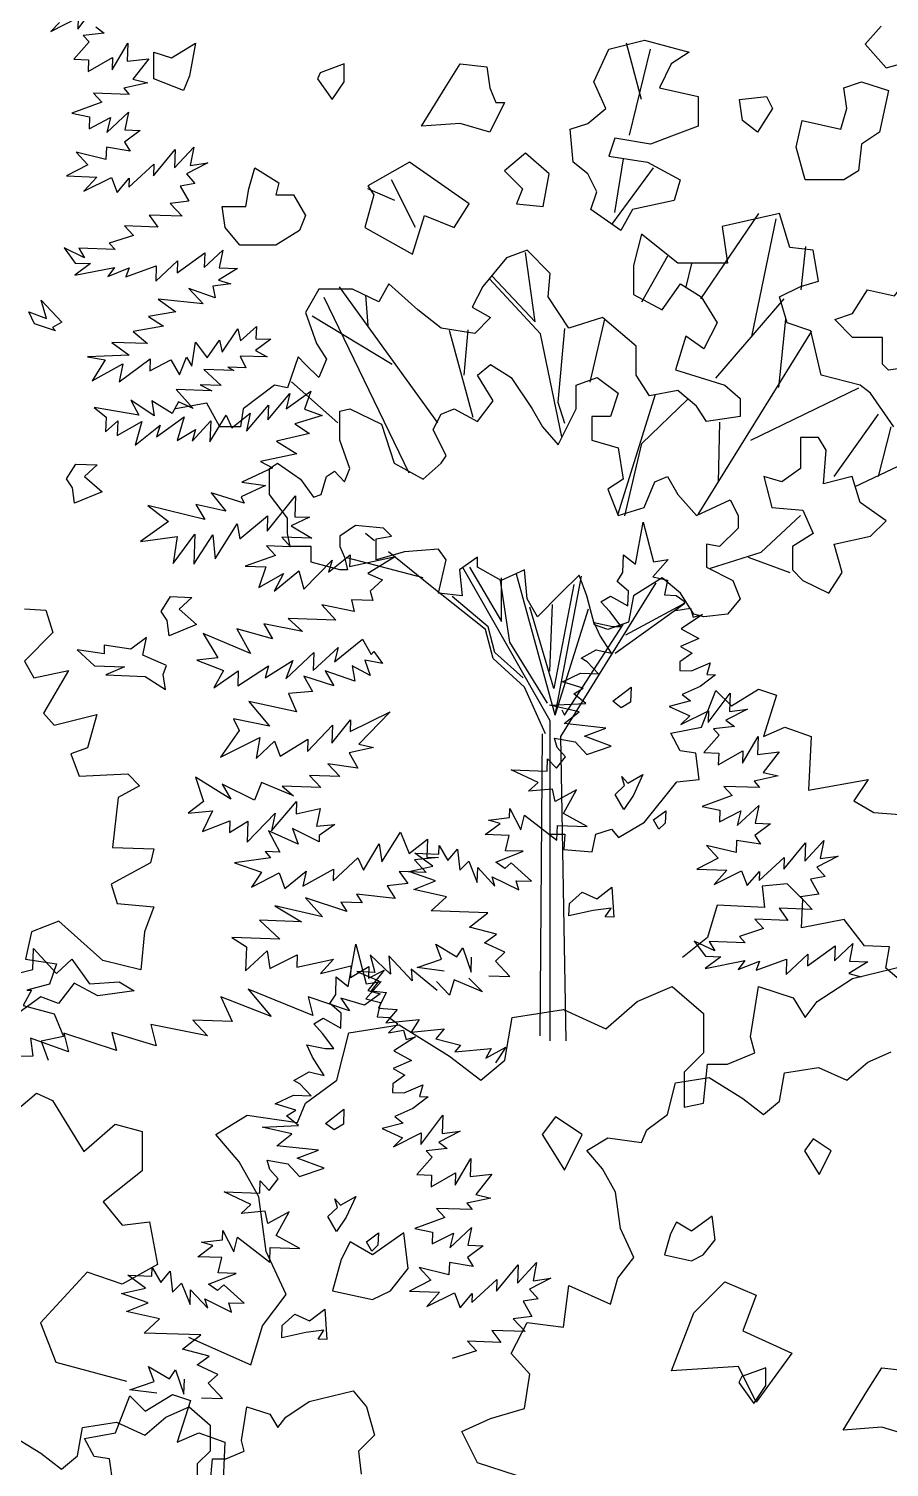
# Model space of a CAD drawing. Header units: inches. Extents: x -11 to 128, y 7 to 56.
# Drawn here: x 15.998 to 16.34, y 23.206 to 23.779 of the extents above; entities that cross this region are included whole.
import ezdxf

# ---------------------------------------------------------------- set-up
doc = ezdxf.new("R2010")
doc.units = ezdxf.units.IN
doc.header["$MEASUREMENT"] = 0
doc.layers.add('CAY', color=94, linetype='Continuous')
doc.layers.add('CAY-3', color=61, linetype='Continuous')
picture_1 = doc.add_image_def('image1.jpg', size_in_pixel=(1680, 1093))

# ---------------------------------------------------------------- blocks, each defined once
blk = doc.blocks.new('A$C76451831')
at = {"layer": 'CAY'}
for p, q in [((2471.8, 2031.9), (2478.5, 2069.3)), ((2478.5, 2069.3), (2487.7, 2034.1)), ((2460.6, 2024.6), (2461.2, 2040.4)), ((2461.2, 2040.4), (2471.8, 2031.9)), ((2500.9, 2036.3), (2487.3, 2020.9)), ((2487.7, 2034.1), (2500.9, 2036.3)), ((2455.4, 2016.6), (2460.6, 2024.6)), ((2487.3, 2020.9), (2500.3, 2017.8)), ((2465.5, 2008.1), (2455.4, 2016.6)), ((2465, 1995), (2465.5, 2008.1)), ((2500.3, 2017.8), (2497.6, 2004.7)), ((2441.2, 1998.5), (2449.5, 2003.7)), ((2449, 1990.1), (2441.2, 1998.5)), ((2449.5, 2003.7), (2465, 1995)), ((2497.6, 2004.7), (2508, 2004.3)), ((2515.9, 1998.6), (2507.5, 1990.8)), ((2507.5, 1990.8), (2520.7, 1993)), ((2508, 2004.3), (2515.9, 1998.6)), ((2520.7, 1993), (2523.1, 1984.8)), ((2435.1, 1980.1), (2451.3, 1976.8)), ((2440.1, 1969.1), (2435.1, 1980.1)), ((2459, 1976.6), (2449, 1990.1)), ((2531.4, 1987.2), (2512.4, 1974.7)), ((2523.1, 1984.8), (2531.4, 1987.2)), ((2450.4, 1952.9), (2440.1, 1969.1)), ((2451.3, 1976.8), (2459, 1976.6)), ((2512.4, 1974.7), (2527.9, 1966)), ((2423.5, 1948.4), (2437, 1956)), ((2437, 1956), (2450.4, 1952.9)), ((2527.9, 1966), (2511.8, 1958.9)), ((2511.8, 1958.9), (2522, 1953.1)), ((2428.9, 1945.4), (2423.5, 1948.4)), ((2438.9, 1934.7), (2428.9, 1945.4)), ((2511.3, 1945.3), (2511.1, 1937.6)), ((2522, 1953.1), (2511.3, 1945.3)), ((2521.5, 1937.2), (2538.1, 1944.4)), ((2538.1, 1944.4), (2535, 1934)), ((2407, 1927.6), (2423.1, 1935.2)), ((2423.1, 1935.2), (2438.9, 1934.7)), ((2511.1, 1937.6), (2521.5, 1937.2)), ((2542.7, 1933.8), (2529.2, 1923.4)), ((2535, 1934), (2542.7, 1933.8)), ((2425.3, 1922), (2407, 1927.6)), ((2417, 1916.8), (2425.3, 1922)), ((2427.6, 1908.3), (2417, 1916.8)), ((2529.2, 1923.4), (2513.1, 1916.2)), ((2536.2, 1891.4), (2555.7, 1917.4)), ((2555.7, 1917.4), (2555.1, 1901.1)), ((2395.4, 1906.7), (2427.6, 1908.3)), ((2421.9, 1900.8), (2395.4, 1906.7)), ((2520.6, 1910.5), (2501.8, 1905.7)), ((2501.8, 1905.7), (2520.1, 1897.4)), ((2513.1, 1916.2), (2520.6, 1910.5)), ((2408.4, 1890.4), (2421.9, 1900.8)), ((2512.1, 1889.5), (2536.6, 1901.8)), ((2520.1, 1897.4), (2512.1, 1889.5)), ((2536.6, 1901.8), (2536.2, 1891.4)), ((2571.1, 1903.3), (2552.1, 1893.5)), ((2552.1, 1893.5), (2559.6, 1887.8)), ((2555.1, 1901.1), (2571.1, 1903.3)), ((2445.4, 1886.4), (2408.4, 1890.4)), ((2426.6, 1879.3), (2445.4, 1886.4)), ((2450.3, 1870.4), (2426.6, 1879.3)), ((2546.2, 1880.1), (2532.6, 1864.8)), ((2559.6, 1887.8), (2541, 1885.8)), ((2541, 1885.8), (2546.2, 1880.1)), ((2566.7, 1855.4), (2580.6, 1878.9)), ((2580.6, 1878.9), (2580.1, 1863.1)), ((2402.2, 1869.3), (2399.8, 1877.6)), ((2399.8, 1877.6), (2418.2, 1874.2)), ((2409.6, 1860.9), (2402.2, 1869.3)), ((2418.2, 1874.2), (2428.7, 1862.9)), ((2428.7, 1862.9), (2450.3, 1870.4)), ((2545.3, 1853.9), (2567, 1866.3)), ((2567, 1866.3), (2566.7, 1855.4)), ((2580.1, 1863.1), (2599.2, 1865.2)), ((2599.2, 1865.2), (2585, 1847.1)), ((2393.3, 1848.3), (2393.7, 1859.2)), ((2393.7, 1859.2), (2401.6, 1850.7)), ((2401.6, 1850.7), (2409.6, 1860.9)), ((2532.6, 1864.8), (2545.7, 1864.3)), ((2545.7, 1864.3), (2545.3, 1853.9)), ((2361.6, 1849.4), (2393.3, 1848.3)), ((2385.3, 1838.2), (2361.6, 1849.4)), ((2598.4, 1843.9), (2577, 1839.2)), ((2585, 1847.1), (2598.4, 1843.9)), ((2376.8, 1830.3), (2385.3, 1838.2)), ((2398.2, 1832.3), (2376.8, 1830.3)), ((2400.5, 1821.3), (2398.2, 1832.3)), ((2419.5, 1831.5), (2400.5, 1821.3)), ((2407.9, 1810.6), (2419.5, 1831.5)), ((2581.8, 1833.6), (2550.1, 1834.7)), ((2550.1, 1834.7), (2557.5, 1826.7)), ((2577, 1839.2), (2581.8, 1833.6)), ((2360.1, 1806.9), (2360.4, 1815)), ((2360.4, 1815), (2370.2, 1796.1)), ((2557.5, 1826.7), (2530.9, 1816.8)), ((2530.9, 1816.8), (2546.6, 1813.5)), ((2562, 1799.8), (2581.2, 1817.7)), ((2581.2, 1817.7), (2577.9, 1802)), ((2338.3, 1791.8), (2351.8, 1801.7)), ((2341.5, 1804.8), (2360.1, 1806.9)), ((2351.8, 1801.7), (2341.5, 1804.8)), ((2370.2, 1796.1), (2373.4, 1809.1)), ((2373.4, 1809.1), (2402, 1786.8)), ((2428.8, 1799), (2407.9, 1810.6)), ((2546.6, 1813.5), (2546.3, 1803.1)), ((2546.3, 1803.1), (2565.2, 1812.8)), ((2565.2, 1812.8), (2562, 1799.8)), ((2591.5, 1801.5), (2577.6, 1791.1)), ((2577.9, 1802), (2591.5, 1801.5)), ((2359.6, 1791), (2338.3, 1791.8)), ((2356.4, 1777.5), (2359.6, 1791)), ((2402, 1786.8), (2402.5, 1799.9)), ((2402.5, 1799.9), (2428.8, 1799)), ((2577.6, 1791.1), (2582.7, 1783.2)), ((2297.4, 1774.6), (2297.7, 1782.3)), ((2297.7, 1782.3), (2305.3, 1768.9)), ((2305.3, 1768.9), (2313.9, 1779)), ((2313.9, 1779), (2315.9, 1760.3)), ((2347.9, 1767.4), (2372.2, 1777)), ((2372.2, 1777), (2356.4, 1777.5)), ((2561.2, 1775.8), (2534.7, 1782.2)), ((2534.7, 1782.2), (2545.1, 1770.9)), ((2561.5, 1786.7), (2561.2, 1775.8)), ((2582.7, 1783.2), (2561.5, 1786.7)), ((2603.3, 1761.2), (2622.6, 1784.5)), ((2622.1, 1768.2), (2639, 1786.7)), ((2622.6, 1784.5), (2622.1, 1768.2)), ((2639, 1786.7), (2635.8, 1770.5)), ((2270.6, 1759.2), (2292, 1763.9)), ((2292, 1763.9), (2276.1, 1775.3)), ((2276.1, 1775.3), (2297.4, 1774.6)), ((2315.9, 1760.3), (2323.9, 1768.2)), ((2323.9, 1768.2), (2331.4, 1749.4)), ((2355.9, 1761.7), (2347.9, 1767.4)), ((2361.5, 1766.9), (2355.9, 1761.7)), ((2379.5, 1750.4), (2361.5, 1766.9)), ((2545.1, 1770.9), (2526.2, 1761.2)), ((2581.6, 1751.1), (2603.6, 1771.6)), ((2603.6, 1771.6), (2603.3, 1761.2)), ((2651.7, 1772.6), (2632.8, 1762.9)), ((2635.8, 1770.5), (2651.7, 1772.6)), ((2294.3, 1750.7), (2270.6, 1759.2)), ((2275, 1743.2), (2294.3, 1750.7)), ((2331.4, 1749.4), (2331.9, 1762.5)), ((2331.9, 1762.5), (2347.1, 1746.1)), ((2347.1, 1746.1), (2344.7, 1754.4)), ((2344.7, 1754.4), (2368.3, 1742.7)), ((2365.9, 1750.9), (2379.5, 1750.4)), ((2368.3, 1742.7), (2365.9, 1750.9)), ((2526.2, 1761.2), (2552.9, 1760.2)), ((2552.9, 1760.2), (2541.6, 1747.5)), ((2541.6, 1747.5), (2566, 1759.8)), ((2566, 1759.8), (2571, 1746.5)), ((2571, 1746.5), (2581.9, 1759.2)), ((2581.9, 1759.2), (2581.6, 1751.1)), ((2640.2, 1754.5), (2627, 1752.2)), ((2627, 1752.2), (2634.6, 1738.8)), ((2632.8, 1762.9), (2640.2, 1754.5)), ((2304.2, 1736.7), (2275, 1743.2)), ((2634.6, 1738.8), (2618.3, 1736.6)), ((2290.6, 1724.1), (2304.2, 1736.7)), ((2628.7, 1725.4), (2599.3, 1726.4)), ((2599.3, 1726.4), (2607.1, 1715.7)), ((2618.3, 1736.6), (2628.7, 1725.4)), ((2340.9, 1722.3), (2290.6, 1724.1)), ((2324.6, 1709.7), (2340.9, 1722.3)), ((2577.7, 1716.8), (2585.5, 1708.3)), ((2607.1, 1715.7), (2577.7, 1716.8)), ((2348.4, 1703.5), (2324.6, 1709.7)), ((2337.7, 1695.7), (2348.4, 1703.5)), ((2585.5, 1708.3), (2564, 1701.4)), ((2564, 1701.4), (2569.2, 1695.7)), ((2294.6, 1694.5), (2313.2, 1683.4)), ((2299.6, 1681.1), (2294.6, 1694.5)), ((2313.2, 1683.4), (2318.5, 1691.4)), ((2318.5, 1691.4), (2325.9, 1669.8)), ((2356, 1687.3), (2337.7, 1695.7)), ((2347.5, 1679.5), (2356, 1687.3)), ((2524, 1697.3), (2533.9, 1683.8)), ((2542.3, 1688.5), (2524, 1697.3)), ((2569.2, 1695.7), (2537.1, 1696.9)), ((2537.1, 1696.9), (2542.3, 1688.5)), ((2624.3, 1675.2), (2648.9, 1693)), ((2648.4, 1679.8), (2664.8, 1695.1)), ((2648.9, 1693), (2648.4, 1679.8)), ((2664.8, 1695.1), (2661.6, 1679.4)), ((2236.3, 1685.2), (2240.6, 1669.3)), ((2254.4, 1667.9), (2236.3, 1685.2)), ((2252.8, 1684.1), (2254.4, 1667.9)), ((2273.6, 1662), (2252.8, 1684.1)), ((2278, 1673.7), (2299.6, 1681.1)), ((2301.9, 1670.6), (2278, 1673.7)), ((2325.9, 1669.8), (2326.4, 1682.9)), ((2360.2, 1665.9), (2347.5, 1679.5)), ((2547.5, 1683.4), (2533.6, 1673)), ((2533.6, 1673), (2568.7, 1679.9)), ((2533.9, 1683.8), (2547.5, 1683.4)), ((2568.7, 1679.9), (2563, 1671.9)), ((2563, 1671.9), (2581.8, 1679.4)), ((2578.8, 1671.4), (2605.9, 1681.3)), ((2581.8, 1679.4), (2578.8, 1671.4)), ((2605.4, 1667.7), (2624.6, 1685.6)), ((2605.9, 1681.3), (2605.4, 1667.7)), ((2624.6, 1685.6), (2624.3, 1675.2)), ((2677.9, 1678.8), (2661.2, 1668.5)), ((2661.6, 1679.4), (2677.9, 1678.8)), ((2664.3, 1664.1), (2722.6, 1678.3)), ((2224.6, 1670.4), (2244.1, 1661.9)), ((2240.6, 1669.3), (2224.6, 1670.4)), ((2244.1, 1661.9), (2237.2, 1653)), ((2272.6, 1672.4), (2273.6, 1662)), ((2295.9, 1653.3), (2272.6, 1672.4)), ((2306.7, 1649.3), (2295.1, 1661.4)), ((2310.8, 1662.9), (2306.7, 1649.3)), ((2336, 1652.2), (2310.8, 1662.9)), ((2323.9, 1664.2), (2336, 1652.2)), ((2341.7, 1666.5), (2360.2, 1665.9)), ((2633, 1643.5), (2664.3, 1664.1)), ((2661.2, 1668.5), (2672, 1665.4)), ((2237.2, 1653), (2250.5, 1651.6)), ((2250.5, 1651.6), (2243.7, 1637.7)), ((2473.2, 1643.5), (2504.5, 1657)), ((2504.5, 1657), (2532.2, 1632.9)), ((2574, 1612.2), (2581.1, 1657)), ((2581.1, 1657), (2611.8, 1647)), ((2243.7, 1637.7), (2260.2, 1636.6)), ((2260.2, 1636.6), (2250.4, 1624.7)), ((2362.4, 1629.3), (2407.8, 1636.4)), ((2407.8, 1636.4), (2445.5, 1619.3)), ((2445.5, 1619.3), (2473.2, 1643.5)), ((2611.8, 1647), (2622.4, 1629.3)), ((2622.4, 1629.3), (2633, 1643.5)), ((2217.3, 1615.8), (2262.1, 1622.8)), ((2250.4, 1624.7), (2279.7, 1627.6)), ((2262.1, 1622.8), (2306.9, 1595.1)), ((2279.7, 1627.6), (2272.6, 1616.4)), ((2355.9, 1591.6), (2362.4, 1629.3)), ((2532.2, 1632.9), (2532.2, 1598.1)), ((2206.7, 1573.9), (2217.3, 1615.8)), ((2272.6, 1616.4), (2301.9, 1619.3)), ((2301.9, 1619.3), (2294.6, 1610.4)), ((2294.6, 1610.4), (2316.5, 1604.8)), ((2577.6, 1598.1), (2574, 1612.2)), ((2316.5, 1604.8), (2311.6, 1598.8)), ((2311.6, 1598.8), (2343.6, 1601.9)), ((2339, 1593.3), (2356.7, 1603.2)), ((2343.6, 1601.9), (2339, 1593.3)), ((2356.7, 1603.2), (2347.6, 1589.1)), ((2532.2, 1598.1), (2515.1, 1580.9)), ((2553.4, 1588), (2577.6, 1598.1)), ((2306.9, 1595.1), (2334.7, 1573.9)), ((2334.7, 1573.9), (2355.9, 1591.6)), ((2532.2, 1553.2), (2535.7, 1588)), ((2535.7, 1588), (2553.4, 1588)), ((2179, 1553.2), (2206.7, 1573.9)), ((2515.1, 1580.9), (2515.1, 1549.7)), ((1916.2, 1541.7), (1940.4, 1562.3)), ((1940.4, 1562.3), (1954.5, 1555.8)), ((1954.5, 1555.8), (1982.2, 1510.4)), ((2171.9, 1536.1), (2179, 1553.2)), ((2515.1, 1549.7), (2532.2, 1553.2)), ((1982.2, 1510.4), (2010, 1534.6)), ((2010, 1534.6), (2034.1, 1528.1)), ((2099.4, 1525.5), (2127.1, 1542.6)), ((2127.1, 1542.6), (2171.9, 1536.1)), ((2034.1, 1528.1), (2034.1, 1493.3)), ((2120, 1501.3), (2099.4, 1525.5)), ((2137.7, 1470.1), (2120, 1501.3)), ((2034.1, 1493.3), (1999.3, 1465.6)), ((2144.2, 1421.7), (2137.7, 1470.1)), ((1999.3, 1465.6), (2016.4, 1445)), ((2016.4, 1445), (2040.6, 1447.9)), ((2040.6, 1447.9), (2047.7, 1410.1)), ((2161.9, 1383.3), (2144.2, 1421.7)), ((2047.7, 1410.1), (2016.4, 1392.5)), ((1985.2, 1403.1), (1943.9, 1358.2)), ((2016.4, 1392.5), (1985.2, 1403.1)), ((2140.7, 1355.6), (2161.9, 1383.3)), ((1943.9, 1358.2), (1957.5, 1323.4)), ((2130.6, 1320.8), (2140.7, 1355.6)), ((2075.2, 1345.6), (2130.6, 1320.8)), ((1957.5, 1323.4), (2020, 1306.3)), ((5943, 1269.4), (5949.7, 1306.8)), ((5949.7, 1306.8), (5958.9, 1271.5)), ((5931.9, 1262.1), (5932.4, 1277.9)), ((5932.4, 1277.9), (5943, 1269.4)), ((5972.1, 1273.8), (5958.5, 1258.4)), ((5958.9, 1271.5), (5972.1, 1273.8)), ((5926.6, 1254.1), (5931.9, 1262.1)), ((5936.7, 1245.6), (5926.6, 1254.1)), ((5958.5, 1258.4), (5971.5, 1255.2)), ((5971.5, 1255.2), (5968.8, 1242.2)), ((5912.4, 1236), (5920.7, 1241.1)), ((5920.7, 1241.1), (5936.3, 1232.4)), ((5936.3, 1232.4), (5936.7, 1245.6)), ((5968.8, 1242.2), (5979.2, 1241.8)), ((5979.2, 1241.8), (5987.1, 1236.1)), ((5920.2, 1227.6), (5912.4, 1236)), ((5930.2, 1214.1), (5920.2, 1227.6)), ((5987.1, 1236.1), (5978.7, 1228.2)), ((5978.7, 1228.2), (5991.9, 1230.5)), ((5991.9, 1230.5), (5994.4, 1222.3)), ((5906.3, 1217.6), (5922.5, 1214.3)), ((5911.3, 1206.6), (5906.3, 1217.6)), ((5922.5, 1214.3), (5930.2, 1214.1)), ((6002.6, 1224.7), (5983.6, 1212.2)), ((5994.4, 1222.3), (6002.6, 1224.7)), ((5921.6, 1190.3), (5911.3, 1206.6)), ((5999.1, 1203.5), (5983, 1196.4)), ((5983.6, 1212.2), (5999.1, 1203.5)), ((5894.8, 1185.8), (5908.2, 1193.5)), ((5908.2, 1193.5), (5921.6, 1190.3)), ((5993.3, 1190.6), (5982.6, 1182.8)), ((5983, 1196.4), (5993.3, 1190.6)), ((5900.1, 1182.9), (5894.8, 1185.8)), ((5910.1, 1172.2), (5900.1, 1182.9)), ((5982.6, 1182.8), (5982.3, 1175.1)), ((5992.7, 1174.7), (6009.3, 1181.8)), ((6009.3, 1181.8), (6006.2, 1171.5)), ((5878.2, 1165.1), (5894.3, 1172.7)), ((5896.6, 1159.5), (5878.2, 1165.1)), ((5894.3, 1172.7), (5910.1, 1172.2)), ((5982.3, 1175.1), (5992.7, 1174.7)), ((6013.9, 1171.3), (6000.4, 1160.8)), ((6006.2, 1171.5), (6013.9, 1171.3)), ((5888.2, 1154.3), (5896.6, 1159.5)), ((5898.8, 1145.8), (5888.2, 1154.3)), ((6000.4, 1160.8), (5984.3, 1153.7)), ((5984.3, 1153.7), (5991.8, 1148)), ((6007.4, 1128.9), (6026.9, 1154.9)), ((6026.9, 1154.9), (6026.3, 1138.6)), ((5866.6, 1144.2), (5898.8, 1145.8)), ((5893.1, 1138.3), (5866.6, 1144.2)), ((5879.6, 1127.9), (5893.1, 1138.3)), ((5991.8, 1148), (5973, 1143.2)), ((5973, 1143.2), (5991.3, 1134.9)), ((5983.3, 1127), (6007.8, 1139.3)), ((6007.8, 1139.3), (6007.4, 1128.9)), ((6042.3, 1140.8), (6023.3, 1131)), ((6026.3, 1138.6), (6042.3, 1140.8)), ((5916.6, 1123.9), (5879.6, 1127.9)), ((5991.3, 1134.9), (5983.3, 1127)), ((6030.9, 1125.3), (6012.2, 1123.3)), ((6023.3, 1131), (6030.9, 1125.3)), ((5871, 1115), (5889.4, 1111.7)), ((5873.4, 1106.8), (5871, 1115)), ((5889.4, 1111.7), (5899.9, 1100.4)), ((5897.8, 1116.8), (5916.6, 1123.9)), ((5921.5, 1107.8), (5897.8, 1116.8)), ((6017.4, 1117.6), (6003.8, 1102.2)), ((6012.2, 1123.3), (6017.4, 1117.6)), ((6037.9, 1092.9), (6051.8, 1116.4)), ((6051.8, 1116.4), (6051.3, 1100.6)), ((5880.8, 1098.4), (5873.4, 1106.8)), ((5899.9, 1100.4), (5921.5, 1107.8)), ((6003.8, 1102.2), (6016.9, 1101.8)), ((6016.5, 1091.4), (6038.3, 1103.8)), ((6016.9, 1101.8), (6016.5, 1091.4)), ((6038.3, 1103.8), (6037.9, 1092.9)), ((6051.3, 1100.6), (6070.4, 1102.6)), ((6070.4, 1102.6), (6056.2, 1084.5)), ((5856.5, 1075.7), (5832.8, 1086.9)), ((5832.8, 1086.9), (5864.5, 1085.8)), ((5864.5, 1085.8), (5864.9, 1096.7)), ((5864.9, 1096.7), (5872.8, 1088.2)), ((5872.8, 1088.2), (5880.8, 1098.4)), ((5848, 1067.8), (5856.5, 1075.7)), ((6069.6, 1081.4), (6048.2, 1076.7)), ((6048.2, 1076.7), (6053, 1071.1)), ((6056.2, 1084.5), (6069.6, 1081.4)), ((5869.4, 1069.8), (5848, 1067.8)), ((5871.7, 1058.8), (5869.4, 1069.8)), ((5890.7, 1069), (5871.7, 1058.8)), ((5879.1, 1048.1), (5890.7, 1069)), ((6028.7, 1064.2), (6002.1, 1054.3)), ((6053, 1071.1), (6021.3, 1072.2)), ((6021.3, 1072.2), (6028.7, 1064.2)), ((5831.4, 1044.3), (5831.6, 1052.5)), ((5831.6, 1052.5), (5841.4, 1033.6)), ((5900, 1036.5), (5879.1, 1048.1)), ((6002.1, 1054.3), (6017.8, 1051)), ((6017.8, 1051), (6017.5, 1040.6)), ((6017.5, 1040.6), (6036.4, 1050.3)), ((6033.2, 1037.3), (6052.4, 1055.2)), ((6036.4, 1050.3), (6033.2, 1037.3)), ((6052.4, 1055.2), (6049.1, 1039.5)), ((4941, 1036.7), (4926.8, 1020.6)), ((5809.5, 1029.2), (5823, 1039.2)), ((5812.7, 1042.3), (5831.4, 1044.3)), ((5823, 1039.2), (5812.7, 1042.3)), ((5841.4, 1033.6), (5844.6, 1046.6)), ((5844.6, 1046.6), (5873.3, 1024.3)), ((5873.3, 1024.3), (5873.7, 1037.4)), ((5873.7, 1037.4), (5900, 1036.5)), ((6062.7, 1039), (6048.8, 1028.6)), ((6049.1, 1039.5), (6062.7, 1039)), ((5830.8, 1028.5), (5809.5, 1029.2)), ((5827.6, 1015), (5830.8, 1028.5)), ((6032.8, 1024.2), (6032.4, 1013.3)), ((6053.9, 1020.7), (6032.8, 1024.2)), ((6048.8, 1028.6), (6053.9, 1020.7)), ((6074.5, 998.7), (6093.9, 1022)), ((6093.3, 1005.7), (6110.2, 1024.2)), ((6093.9, 1022), (6093.3, 1005.7)), ((6110.2, 1024.2), (6107, 1008)), ((4728.3, 971.5), (4715.1, 1021.6)), ((4717.8, 939.8), (4736.3, 1016.3)), ((4926.8, 1020.6), (4945.3, 999.7)), ((5747.3, 1012.8), (5768.6, 1012.1)), ((5763.2, 1001.4), (5747.3, 1012.8)), ((5768.6, 1012.1), (5768.9, 1019.8)), ((5768.9, 1019.8), (5776.6, 1006.4)), ((5776.6, 1006.4), (5785.1, 1016.5)), ((5785.1, 1016.5), (5787.1, 997.8)), ((5819.1, 1004.9), (5843.5, 1014.5)), ((5843.5, 1014.5), (5827.6, 1015)), ((6005.9, 1019.7), (6016.3, 1008.4)), ((6032.4, 1013.3), (6005.9, 1019.7)), ((6122.9, 1010.1), (6104, 1000.4)), ((6107, 1008), (6122.9, 1010.1)), ((4945.3, 999.7), (4961.8, 1004.1)), ((5741.8, 996.7), (5763.2, 1001.4)), ((5765.5, 988.2), (5741.8, 996.7)), ((5787.1, 997.8), (5795.1, 1005.7)), ((5795.1, 1005.7), (5802.6, 986.9)), ((5802.6, 986.9), (5803.1, 1000)), ((5803.1, 1000), (5818.4, 983.6)), ((5827.1, 999.2), (5819.1, 1004.9)), ((5832.7, 1004.4), (5827.1, 999.2)), ((5850.7, 987.9), (5832.7, 1004.4)), ((6016.3, 1008.4), (5997.4, 998.7)), ((5997.4, 998.7), (6024.1, 997.7)), ((6024.1, 997.7), (6012.8, 985)), ((6012.8, 985), (6037.3, 997.3)), ((6037.3, 997.3), (6042.2, 983.9)), ((6042.2, 983.9), (6053.1, 996.7)), ((6052.8, 988.6), (6074.8, 1009.1)), ((6053.1, 996.7), (6052.8, 988.6)), ((6074.8, 1009.1), (6074.5, 998.7)), ((6104, 1000.4), (6111.4, 992)), ((5746.2, 980.7), (5765.5, 988.2)), ((5818.4, 983.6), (5815.9, 991.8)), ((5815.9, 991.8), (5839.5, 980.1)), ((5839.5, 980.1), (5837.1, 988.4)), ((5837.1, 988.4), (5850.7, 987.9)), ((6111.4, 992), (6098.2, 989.7)), ((6098.2, 989.7), (6105.9, 976.3)), ((5775.4, 974.2), (5746.2, 980.7)), ((5761.9, 961.5), (5775.4, 974.2)), ((6105.9, 976.3), (6089.5, 974.1)), ((6089.5, 974.1), (6099.9, 962.9)), ((5812.1, 959.8), (5761.9, 961.5)), ((5795.8, 947.2), (5812.1, 959.8)), ((6070.5, 963.9), (6078.3, 953.2)), ((6099.9, 962.9), (6070.5, 963.9)), ((5819.6, 940.9), (5795.8, 947.2)), ((6056.8, 945.8), (6035.2, 938.9)), ((6078.3, 953.2), (6048.9, 954.2)), ((6048.9, 954.2), (6056.8, 945.8)), ((5808.9, 933.2), (5819.6, 940.9)), ((5827.2, 924.8), (5808.9, 933.2)), ((5770.8, 918.6), (5765.8, 931.9)), ((5765.8, 931.9), (5784.4, 920.9)), ((5784.4, 920.9), (5789.7, 928.8)), ((5789.7, 928.8), (5797.1, 907.3)), ((5797.1, 907.3), (5797.6, 920.4)), ((5818.7, 916.9), (5827.2, 924.8)), ((4701.9, 860.6), (4738.9, 910.7)), ((4704.6, 871.1), (4712.5, 918.7)), ((5749.2, 911.2), (5770.8, 918.6)), ((5773.1, 908.1), (5749.2, 911.2)), ((5831.4, 903.4), (5818.7, 916.9)), ((4527.8, 857.9), (4506.6, 900.2)), ((5812.9, 904), (5831.4, 903.4)), ((4509.3, 881.7), (4485.5, 892.2)), ((4781, 794.5), (4832.5, 870.4)), ((4850.9, 870.4), (4799.8, 858.6)), ((4860, 840.1), (4850.9, 870.4)), ((4799.8, 858.6), (4804.6, 826.3)), ((4826.2, 761), (4847.8, 865.6)), ((4728.3, 851.9), (4721.2, 824)), ((4760.5, 826.3), (4728.3, 851.9)), ((4608.4, 831), (4587.6, 805.5)), ((4626.9, 837.7), (4608.4, 831)), ((4634, 774), (4625.3, 835.7)), ((4647.3, 816.9), (4626.9, 837.7)), ((4728.6, 791.9), (4751.7, 832.8)), ((4880.8, 837.7), (4860, 840.1)), ((4870.1, 802.5), (4874.1, 840.9)), ((4885.5, 810.2), (4880.8, 837.7)), ((4721.2, 824), (4721.2, 798.4)), ((4804.6, 826.3), (4760.5, 826.3)), ((4768, 805.1), (4772.9, 825.9)), ((4547.7, 684.5), (4460.2, 805.1)), ((4504.2, 807.8), (4495.2, 791.7)), ((4529.8, 784.6), (4504.2, 807.8)), ((4587.6, 805.5), (4578.1, 787)), ((4638.7, 763.4), (4593.5, 812.2)), ((4595.8, 814.5), (4634, 774)), ((4645.4, 796.4), (4647.3, 816.9)), ((4746.8, 784.6), (4762.9, 807.8)), ((4762.9, 807.8), (4781.4, 796.4)), ((4850.9, 796.4), (4869.4, 805.5)), ((4869.4, 805.5), (4885.5, 810.2)), ((4442.1, 803.1), (4430.3, 782.3)), ((4472, 803.1), (4442.1, 803.1)), ((4522.3, 639.8), (4446.8, 795.6)), ((4495.2, 791.7), (4472, 803.1)), ((4485.8, 770.9), (4483.8, 797.9)), ((4663.8, 768.5), (4645.4, 796.4)), ((4721.2, 798.4), (4746.8, 784.6)), ((4781.4, 796.4), (4795.5, 773.2)), ((4794.3, 724.1), (4854.9, 794.5)), ((4857.6, 773.2), (4850.9, 796.4)), ((4430.3, 782.3), (4439.8, 754.7)), ((4550.6, 768.5), (4529.8, 784.6)), ((4578.1, 787), (4594.3, 777.9)), ((4507, 736.3), (4436.2, 779.1)), ((4580.5, 763.8), (4550.6, 768.5)), ((4571.1, 726.8), (4574.5, 766.9)), ((4594.3, 777.9), (4580.5, 763.8)), ((4659.9, 768.1), (4654, 702.8)), ((4693.7, 777.9), (4663.8, 768.5)), ((4682.7, 720.5), (4695.7, 776.4)), ((4723.6, 752.4), (4693.7, 777.9)), ((4795.5, 773.2), (4783.7, 750)), ((4850.1, 715.8), (4856.4, 776.4)), ((4878.5, 766.1), (4857.6, 773.2)), ((4439.8, 754.7), (4448.8, 741)), ((4579.1, 689), (4557.9, 766.3)), ((4657.5, 671.8), (4638.7, 763.4)), ((4767.6, 761.4), (4758.6, 731.5)), ((4783.7, 750), (4767.6, 761.4)), ((4778.7, 602.9), (4879.6, 765.8)), ((4887.9, 726.8), (4878.5, 766.1)), ((4423.7, 742.9), (4414.2, 715.4)), ((4430.3, 736.3), (4423.7, 742.9)), ((4448.8, 741), (4442.1, 724.5)), ((4723.6, 726.8), (4723.6, 752.4)), ((4442.1, 724.5), (4430.3, 736.3)), ((4758.6, 731.5), (4802.2, 717.8)), ((4402.8, 717.8), (4374.9, 696.9)), ((4414.2, 715.4), (4402.8, 717.8)), ((4458.8, 684.4), (4417.8, 720.8)), ((4735.4, 708.3), (4723.6, 726.8)), ((4802.2, 717.8), (4816, 706)), ((4825.4, 669), (4921.3, 715.4)), ((4922.5, 717.8), (4887.9, 726.8)), ((4931.5, 710.7), (4922.5, 717.8)), ((4654, 702.8), (4659.9, 684)), ((4707.6, 603.7), (4740.9, 709.9)), ((4728.7, 665.9), (4769.2, 705.2)), ((4760.5, 713.1), (4735.4, 708.3)), ((4777, 699.3), (4760.5, 713.1)), ((4816, 706), (4816, 689.9)), ((4952.3, 680.8), (4931.5, 710.7)), ((4342.7, 701.7), (4314.8, 696.9)), ((4354.1, 680.8), (4342.7, 701.7)), ((4374.9, 696.9), (4372.6, 680.8)), ((4786.1, 685.5), (4777, 699.3)), ((4816, 689.9), (4786.1, 685.5)), ((4899.3, 636.8), (4938.6, 692.2)), ((4372.6, 680.8), (4354.1, 680.8)), ((4796.7, 631.7), (4797.9, 685.1)), ((4938.6, 636.8), (4950, 680.8)), ((4713.4, 601.8), (4728.7, 665.9)), ((4917.8, 627.7), (4961.8, 648.6)), ((4834.4, 569.5), (4869.4, 602.2)), ((4491.5, 579.5), (4483.4, 586)), ((4534.5, 546.7), (4466.9, 564.4)), ((4541.2, 539.6), (4503.7, 569.7)), ((4789.6, 555.4), (4834.4, 569.5)), ((4823, 565.2), (4860, 551.4)), ((4647.3, 419.7), (4569.9, 556)), ((4575.8, 556.2), (4604.1, 507.8)), ((4651.6, 424.8), (4617.3, 549.9)), ((4589.9, 500.7), (4541.2, 539.6)), ((4602.9, 544.4), (4611.2, 489.7)), ((4604.1, 507.8), (4604.1, 546.7)), ((4668.2, 540.8), (4650.5, 448.4)), ((4651.6, 424.8), (4675, 548.1)), ((4656.8, 405.9), (4741.3, 542.4)), ((4592.3, 503.1), (4560.4, 530.2)), ((4705.1, 479.9), (4766.8, 524.3)), ((4650.5, 448.4), (4629.2, 520.8)), ((4646.9, 463.7), (4649.3, 523.1)), ((4651.6, 424.8), (4681.2, 519.2)), ((4714.5, 496), (4764.5, 523.1)), ((4596.6, 475.1), (4589.9, 500.7)), ((4598.2, 480.3), (4592.3, 503.1)), ((4659.9, 424.8), (4712.2, 505.4)), ((4611.2, 489.7), (4644.6, 435.4)), ((4624.5, 449.6), (4596.6, 475.1)), ((4623.3, 457.8), (4598.2, 480.3)), ((4643, 408.3), (4624.5, 449.6)), ((4657.5, 429.5), (4659.9, 424.8)), ((4647.3, 135.4), (4647.3, 419.7)), ((4638.3, 140.1), (4640.6, 408.3)), ((4661.5, 135.4), (4656.8, 405.9))]:
    blk.add_line(p, q, dxfattribs=at)
for points in [[(2451.7, 1910.2), (2468, 1922.8), (2467.5, 1909.6), (2459.2, 1904.5)], [(2453.8, 1827.6), (2462.2, 1835.5), (2459.8, 1843.3), (2465, 1837.6), (2478.4, 1845.3), (2470.1, 1827), (2461.5, 1814.2)], [(2452.7, 1718.4), (2445, 1718.7), (2450.2, 1726.6), (2434.3, 1724.5), (2412.8, 1719.8), (2413.2, 1730.7), (2424.4, 1740.7), (2437.4, 1734.8), (2450.9, 1745.2)], [(2424.5, 1525.4), (2400.8, 1541.2), (2388.9, 1525.4), (2408.7, 1493.7)], [(2270.1, 1406.6), (2266.2, 1438.3), (2238.4, 1418.5), (2218.7, 1430.3), (2210.7, 1414.5), (2202.8, 1386.8), (2238.4, 1378.9), (2254.3, 1386.8)], [(2523.5, 1367), (2551.2, 1394.7), (2578.9, 1382.8), (2567, 1351.1), (2610.6, 1331.3), (2578.9, 1287.8), (2563.1, 1319.5), (2503.7, 1315.5)], [(5922.9, 1147.7), (5939.2, 1160.3), (5938.7, 1147.1), (5930.4, 1142)], [(5925, 1065.1), (5933.4, 1073), (5931, 1080.8), (5936.2, 1075.1), (5949.6, 1082.8), (5941.3, 1064.5), (5932.7, 1051.7)], [(4709.9, 855.3), (4683.5, 873.8), (4688.8, 889.6), (4680.8, 905.5), (4667.6, 916), (4665, 945.1), (4680.8, 950.3), (4696.7, 963.5), (4686.1, 987.3), (4699.3, 1016.3), (4731, 1024.3), (4770.6, 1013.7), (4754.7, 1003.1), (4744.2, 982), (4778.5, 974.1), (4778.5, 947.7), (4757.4, 939.8), (4736.3, 931.9), (4704.6, 937.1), (4699.3, 921.3), (4733.6, 916), (4762.7, 900.2), (4757.4, 881.7), (4720.4, 873.8)], [(4295.5, 989.9), (4295.5, 1013.7), (4311.3, 1008.4), (4332.5, 1021.6), (4327.2, 992.6), (4321.9, 979.4)], [(4443.3, 995.2), (4440.7, 989.9), (4453.9, 971.5), (4464.4, 987.3), (4464.4, 1003.1)], [(4554.1, 982), (4567.3, 1003.1), (4591.1, 1000.5), (4593.7, 982), (4599, 968.8), (4606.9, 968.8), (4593.7, 942.4), (4567.3, 950.3), (4533, 947.7)], [(4865.6, 929.2), (4870.9, 953), (4905.2, 945.1), (4910.4, 963.5), (4907.8, 982), (4923.6, 987.3), (4947.4, 979.4), (4939.5, 942.4), (4923.6, 931.9), (4921, 908.1), (4907.8, 900.2), (4873.5, 900.2)], [(4818.1, 953), (4815.4, 971.5), (4839.2, 974.1), (4844.5, 963.5), (4831.3, 942.4)], [(5923.9, 955.9), (5916.2, 956.2), (5921.4, 964.1), (5905.5, 962), (5884.1, 957.3), (5884.4, 968.1), (5895.7, 978.2), (5908.6, 972.3), (5922.1, 982.7)], [(4641.2, 876.4), (4646.5, 905.5), (4625.4, 923.9), (4606.9, 908.1), (4622.8, 892.2), (4617.5, 879)], [(4403.7, 887), (4419.5, 887), (4430.1, 868.5), (4424.8, 855.3), (4403.7, 842.1), (4372, 842.1), (4358.8, 857.9), (4356.2, 876.4), (4377.3, 876.4), (4380, 892.2), (4385.2, 910.7), (4406.4, 897.5)], [(4562.1, 857.9), (4575.3, 879), (4522.5, 916), (4485.5, 894.9), (4490.8, 887), (4482.9, 857.9), (4525.1, 834.2), (4535.7, 868.5)], [(4915.7, 781.4), (4928.9, 802.5), (4952.7, 797.2), (4965.9, 813), (4971.2, 778.7), (4992.3, 778.7), (4987, 755), (4963.2, 760.2), (4965.9, 733.8), (4947.4, 731.2), (4942.1, 736.5), (4942.1, 760.2), (4915.7, 760.2), (4899.9, 776.1)], [(4208.2, 766.2), (4189.8, 772.3), (4184.7, 782.9), (4200.4, 776.9), (4195.5, 793.4), (4213.9, 773.7), (4205.6, 769)], [(4499.5, 590.8), (4474.4, 593.1), (4460.6, 583.7), (4460.6, 574.6), (4464.9, 565.2), (4467.3, 553.8), (4460.6, 553.8), (4435.1, 560.5), (4435.1, 574.6), (4416.6, 574.6), (4414.2, 586), (4414.2, 599.8), (4398.1, 620.6), (4398.1, 643.8), (4405.2, 648.6), (4425.6, 634.4), (4437.4, 618.3), (4444.1, 620.6), (4448.8, 636.8), (4455.9, 641.5), (4464.9, 632), (4469.6, 643.8), (4460.6, 669), (4460.6, 694.6), (4469.6, 696.9), (4497.6, 683.2), (4509, 648.6), (4534.5, 634.4), (4550.6, 648.6), (4554.9, 655.2), (4543.5, 678.5), (4550.6, 692.2), (4562, 696.9), (4582.9, 685.5), (4596.6, 704), (4582.9, 726.8), (4594.3, 736.3), (4612.7, 724.5), (4631.2, 696.9), (4640.6, 680.8), (4654.4, 664.7), (4670.5, 696.9), (4670.5, 717.8), (4689, 724.5), (4707.5, 710.7), (4700.8, 689.9), (4684.3, 689.9), (4684.3, 669), (4707.5, 662.3), (4712.2, 634.4), (4698.4, 625.4), (4707.5, 602.2), (4730.7, 609.2), (4740.1, 632), (4751.5, 636.8), (4760.5, 620.6), (4777, 602.2), (4806.9, 615.9), (4814, 602.2), (4814, 590.8), (4797.5, 574.6), (4786.1, 576.6), (4786.1, 556.2), (4809.3, 544.4), (4816, 528.2), (4804.6, 514.5), (4783.7, 512.1), (4774.7, 514.5), (4762.9, 533), (4746.8, 546.7), (4721.2, 530.6), (4716.9, 507.4), (4698.4, 500.7), (4686.6, 505), (4679.9, 530.6), (4672.9, 549.1), (4656.8, 533), (4635.9, 512.1), (4626.9, 528.2), (4624.5, 553.8), (4603.7, 544.4), (4582.9, 556.2), (4582.9, 565.2), (4566.7, 553.8), (4569.1, 530.6), (4548.3, 533), (4554.9, 562.8), (4548.3, 572.3), (4518, 569.9), (4492.8, 562.8), (4492.8, 581.3), (4506.6, 583.7)], [(4892.2, 660), (4885.5, 671.4), (4869.4, 671.4), (4869.4, 643.8), (4852.9, 632), (4836.8, 636.8), (4843.9, 609.2), (4871.4, 606.9), (4880.8, 586), (4862.3, 574.6), (4862.3, 553.8), (4871.4, 544.4), (4894.6, 533), (4906.4, 551.4), (4899.3, 576.6), (4931.5, 583.7), (4945.3, 597.4), (4922.5, 613.6), (4915.4, 636.8), (4889.8, 630.1)], [(4223.4, 626.6), (4218.2, 634.5), (4226.4, 647.8), (4245.4, 647.1), (4234.2, 636.7), (4249.6, 623), (4225.2, 612.9)], [(4307.3, 508.9), (4302.2, 516.8), (4310.3, 530.1), (4329.4, 529.4), (4318.1, 518.9), (4333.5, 505.2), (4309.1, 495.2)], [(4303.8, 461), (4306.8, 469), (4285.8, 477.9), (4289, 493.7), (4275.1, 483.3), (4251.6, 486.8), (4251.4, 479.1), (4227.5, 482.7), (4242.8, 468.5), (4269.5, 467.6), (4253, 460.5), (4287.8, 459.2), (4306, 447.7)], [(4174.2, 178.1), (4169.4, 194.1), (4188.1, 198.9), (4188.8, 217.4), (4209.3, 195.4), (4222.9, 208.1), (4238.4, 186.2), (4264.8, 188), (4278.1, 179.9), (4245.8, 175.6), (4224.8, 186.7), (4211.1, 168.6), (4195.4, 174.6), (4170.8, 156.9)]]:
    blk.add_lwpolyline(points, close=True, dxfattribs=at)
for points in [[(2492.6, 1796.8), (2487.9, 1805.1), (2498.6, 1812.9), (2498.2, 1802), (2492.6, 1796.8)], [(5655.6, 1604.7), (5674.6, 1603.6), (5680.9, 1583.6), (5655.6, 1558.3), (5664.1, 1543.5), (5694.7, 1549.8), (5672.5, 1511.9), (5682, 1501.3), (5720, 1510.8), (5711.5, 1481.3), (5696.8, 1476), (5704.1, 1456), (5747.4, 1458.1), (5757.9, 1447.5), (5738.9, 1437), (5733.7, 1392.7), (5770.6, 1391.6), (5767.4, 1379), (5732.6, 1360), (5737.9, 1343.1), (5770.6, 1340), (5762.2, 1317.8), (5759, 1284.1), (5725.2, 1292.5), (5686.2, 1327.3), (5662, 1317.8), (5656.7, 1293.6), (5684.1, 1289.3), (5677.8, 1271.4), (5657.7, 1266.1), (5662, 1266.1), (5654.6, 1252.4), (5682, 1245), (5690.4, 1225), (5670.4, 1220.8), (5676.7, 1203.9)], [(1877.3, 1228.2), (1884.3, 1256.1), (1914.2, 1260.8), (1944.1, 1242.4), (1962.6, 1228.2), (1976.7, 1240), (1981, 1265.2), (2011.3, 1269.9), (2036.5, 1258.5), (2054.9, 1274.6), (2075.8, 1283.7), (2094.3, 1267.5), (2094.3, 1244.3), (2082.9, 1232.9), (2082.9, 1212.1)], [(2094.3, 1214.4), (2096.6, 1237.6), (2108.4, 1237.6), (2124.5, 1244.3), (2122.2, 1253.8), (2126.9, 1283.7), (2147.3, 1277), (2154.4, 1265.2), (2161.5, 1274.6), (2182.3, 1288.4), (2221.2, 1297.8), (2233, 1283.7), (2240.1, 1258.5), (2225.9, 1244.3), (2228.3, 1223.9)], [(4212, 1039.9), (4204.1, 1032), (4228.5, 1044.3), (4228.1, 1033.9), (4247.6, 1060)], [(4244.1, 1036.1), (4251.6, 1030.3), (4232.9, 1028.3), (4238.2, 1022.7), (4224.5, 1007.3), (4237.6, 1006.8), (4237.3, 996.4), (4259, 1008.8), (4258.6, 997.9), (4272.6, 1021.5), (4272, 1005.6), (4291.1, 1007.7), (4276.9, 989.6), (4290.4, 986.4), (4268.9, 981.7), (4273.7, 976.1), (4242, 977.2), (4249.5, 969.2), (4222.8, 959.3), (4238.6, 956), (4238.2, 945.6), (4257.1, 955.4), (4254, 942.3), (4273.2, 960.2), (4269.9, 944.5), (4283.5, 944), (4269.5, 933.6), (4274.7, 925.7), (4253.5, 929.2), (4253.1, 918.3), (4226.6, 924.7), (4237.1, 913.4), (4218.2, 903.7), (4244.9, 902.7), (4233.5, 890), (4258, 902.3), (4263, 889), (4273.8, 901.7), (4273.5, 893.6), (4295.6, 914.1), (4295.2, 903.7), (4314.6, 927.1), (4314, 910.8), (4331, 929.2), (4327.7, 913), (4343.6, 915.2), (4324.7, 905.4), (4332.1, 897), (4318.9, 894.7), (4326.6, 881.3), (4310.2, 879.2), (4320.7, 867.9), (4291.3, 868.9), (4299.1, 858.2), (4269.6, 859.3), (4277.5, 850.8), (4256, 843.9), (4261.2, 838.3), (4229.1, 839.4), (4234.2, 831), (4215.9, 839.8), (4225.9, 826.3), (4239.5, 825.9), (4225.5, 815.5), (4260.6, 822.4), (4254.9, 814.4), (4273.8, 821.9), (4270.8, 813.9), (4297.8, 823.8), (4297.4, 810.2), (4316.6, 828.2), (4316.2, 817.7), (4340.9, 835.5), (4340.4, 822.3), (4356.8, 837.6), (4353.5, 821.9), (4369.8, 821.3), (4353.1, 811), (4363.9, 807.9), (4348, 805.8), (4349.9, 795.3), (4326.6, 803.8), (4339.3, 790.2), (4299.5, 794.3), (4315, 782.9), (4290.8, 778.7), (4304.1, 770.1), (4277.2, 765.6), (4290, 754.7), (4258.3, 755.8), (4273.8, 744.4), (4236.6, 743), (4252.3, 740.2), (4240.8, 721.6), (4268.1, 736.9), (4264.8, 720.7), (4292.2, 741.1), (4291.9, 730.6), (4310.8, 740.4), (4318.5, 727), (4324.5, 742.7), (4329.2, 734.8), (4332.6, 756), (4343, 742), (4354, 757.9), (4356.3, 747), (4370.2, 767.8), (4372.6, 757.3), (4386.6, 770), (4386.2, 759.1), (4399.3, 758.6), (4385.9, 748.7), (4396.1, 742.9), (4372.1, 743.7), (4377.2, 733.1), (4361.3, 733.7), (4366.6, 730.8), (4339.9, 731.7), (4355.3, 717.6), (4336.8, 718.2), (4347, 712.9), (4315.3, 714), (4330.6, 697.1), (4317.6, 703), (4311.9, 692.8), (4293.7, 703.8), (4295.9, 690.6), (4275.1, 704.5), (4282.3, 691.1), (4242.7, 697.9), (4253.3, 689.4), (4252.8, 676.3), (4263.6, 686.3), (4263.1, 673.2), (4284.9, 685.6), (4279.1, 664.5), (4301.1, 682.3), (4298, 672), (4322.6, 689.7), (4316.4, 668.6), (4332.6, 678.5), (4329.6, 668.1), (4346.1, 686.1), (4345.4, 667.6), (4359.8, 691.1), (4364.9, 680), (4381.2, 693.1), (4377.9, 676.9), (4397.3, 700.2), (4396.8, 687.1), (4416.2, 710.4), (4413, 696.9), (4434.9, 712.5), (4429.3, 696.4), (4445, 690.8), (4420.7, 683.5), (4433.6, 674.9), (4404.3, 668.2), (4422.5, 656.7), (4390.1, 650.1), (4400.8, 644.3), (4373.6, 631.7), (4394.8, 628.7), (4373.2, 618.6), (4375.7, 613), (4346.5, 622.2), (4359.6, 605.9), (4333, 611.8), (4340.7, 598.4), (4290.4, 611), (4308.5, 596.8), (4283.9, 579.1), (4316.2, 583.4), (4312.6, 559.5), (4332.1, 585.5), (4331.2, 558.8), (4348, 585), (4349.9, 563.6), (4369.6, 594.7), (4371.9, 581.4), (4396.6, 601.9), (4396.1, 588.3), (4421.2, 619.6), (4420.6, 601), (4433.7, 600.6), (4417.6, 593), (4435.8, 581.9), (4409.1, 582.8), (4416.9, 574.4), (4395.7, 575.2), (4403.5, 566.7), (4376.5, 557.2), (4395, 556.6), (4388.9, 538.2), (4410.7, 550.6), (4402.4, 535), (4424.3, 552.8), (4428.8, 536.8), (4453.7, 562.3), (4450.6, 551.9), (4469.7, 567.1), (4469.3, 556.7), (4510, 565.7), (4485.4, 550.7), (4498.4, 544.8), (4487.6, 534.8), (4490, 526.5), (4471, 527.2), (4473.4, 516.7), (4444.6, 522.7), (4457.2, 509.1), (4414.7, 510.6), (4427.4, 499.2), (4393.2, 505.9), (4400.9, 492.5), (4369.1, 501.3), (4381.4, 479.5), (4339.5, 497.3), (4352.3, 475.6), (4333.6, 473.5), (4357.4, 464.5), (4348.7, 449), (4370.5, 464.1), (4370, 450.9), (4397.4, 468.6), (4394.3, 457.8), (4418.8, 473.3), (4412.8, 457.1), (4437.7, 480.3), (4437.1, 464.5), (4459.1, 485), (4455.9, 472), (4480.7, 492.4), (4488.3, 478.5), (4490.7, 481.2), (4498.5, 470.5), (4482.7, 473.7), (4487.7, 460), (4471.7, 468.7), (4473.9, 455), (4447.5, 464.1), (4455.2, 450.7), (4428.8, 459.3), (4436.5, 445.9), (4415.1, 443.9), (4422.2, 427.8), (4380, 437), (4398.2, 415), (4366.3, 421.6), (4371.3, 411), (4354.7, 387.5), (4389.7, 404.9), (4386.3, 386.4), (4402.7, 401.7), (4407.7, 388.4), (4432.3, 403.4), (4431.9, 392.6), (4454, 415.8), (4453.4, 400), (4470, 420.7), (4469.7, 410.3), (4505.2, 427.6), (4477.4, 399.1), (4490.4, 396), (4469, 391.3), (4476.7, 377.8), (4450.1, 381.5), (4460.6, 370.2), (4433.8, 371.2), (4443.9, 360.4), (4409.5, 361.6), (4419.6, 353.1), (4391, 365), (4385, 349.3), (4356.1, 363.5), (4363.8, 350.1), (4332.7, 369.7), (4339.7, 348.2), (4326.2, 337.8), (4347.6, 339.7), (4338.8, 321.5), (4363.1, 331), (4362.7, 320.6), (4379, 330.5), (4378.3, 311.9), (4403.2, 337.8), (4400, 322), (4422.2, 348), (4421.8, 337.1), (4443.2, 341.8), (4440, 326.1), (4456.3, 327.8), (4442.4, 317.8), (4442.2, 312.4), (4418.6, 324.1), (4423.6, 310.3), (4397.2, 322.1), (4407.5, 303.2), (4394.3, 303.7), (4399.1, 298), (4367.2, 293.7), (4391, 285.2), (4382.3, 271.9), (4406.8, 284.6), (4411.8, 270.9), (4430.9, 286.1), (4427.7, 273), (4455, 287.9), (4454.6, 277.5), (4476.6, 298.1), (4481.7, 287), (4495.6, 310.5), (4497.8, 294.6), (4514.6, 320.8), (4522.1, 301.9), (4538.4, 314.5), (4537.8, 298.6), (4548.2, 298.3), (4526.8, 296.3), (4537.3, 285.1), (4513.3, 285.9), (4521.1, 275.2), (4502.5, 273.1), (4509.8, 262), (4475.5, 265.9), (4480.6, 258), (4461.6, 258.7), (4466.8, 250.4), (4430.1, 262.5), (4445.3, 245.7), (4403.1, 255.3), (4426.6, 241.3), (4389.5, 242.6), (4407.5, 225.7), (4364.9, 227.2), (4377.8, 219), (4377, 197.7), (4396.2, 215.6), (4398.4, 199.7), (4422.9, 212), (4422.5, 201.1), (4454.9, 208.2), (4443.6, 195.4), (4470.5, 202.2), (4470.2, 191.8), (4486.4, 201.6), (4486, 191.2), (4499.9, 198.4), (4485.6, 180.3), (4496.4, 177.2), (4482.5, 167.3), (4461.4, 173.5), (4469.1, 162.3), (4432.4, 174.5), (4436.8, 158), (4379.2, 181.3), (4399.6, 157), (4354.9, 174.5), (4365, 152.8), (4330.2, 154), (4343.3, 140), (4292.9, 149.9), (4297.7, 131.1), (4258.2, 142.9), (4262.6, 126.9), (4215.6, 142.2), (4220, 125.7), (4186, 137.8), (4188.1, 121.8), (4140.1, 120.8)], [(5963.8, 1034.3), (5959.1, 1042.6), (5969.8, 1050.4), (5969.4, 1039.5), (5963.8, 1034.3)]]:
    blk.add_lwpolyline(points, dxfattribs=at)
at = {"layer": 'CAY-3'}
for points in [[(6092.3, 834.9), (6057.7, 846.3), (6043.9, 874.2), (6069.1, 885.6), (6099.4, 894.6), (6104.1, 924.9), (6087.6, 943.4), (6101.7, 970.9), (6134, 966.6), (6138.7, 1003.6), (6175.6, 987), (6182.3, 1010.2), (6196.5, 1028.7), (6184.7, 1054.3), (6180.3, 1086.5), (6168.5, 1107.4), (6154.8, 1123.5), (6173.3, 1134.9), (6203.1, 1130.6), (6207.9, 1142), (6226.3, 1155.7), (6233.4, 1183.7), (6263.3, 1188.4), (6293.2, 1169.9), (6311.6, 1155.7), (6325.8, 1167.5), (6330.1, 1192.7), (6360.4, 1197.4), (6385.5, 1186), (6404, 1202.1), (6424.8, 1211.2)], [(5734.4, 826.6), (5731.2, 849.8), (5717.5, 851.9), (5709, 867.8), (5736.5, 873), (5749.1, 905.7), (5762.8, 892), (5787.1, 906.8), (5802.9, 901.5), (5791.3, 864.6), (5810.3, 873), (5833.5, 864.6), (5831.4, 817.1)], [(4646.7, 319.2), (4660.4, 319.2), (4659.4, 305.5), (4684.7, 303.3), (4687.9, 319.2), (4701.6, 323.4), (4707.9, 316), (4731.1, 329.7), (4759.6, 365.6), (4779.6, 367.7), (4776.4, 390.9), (4762.7, 393), (4754.3, 408.8), (4781.7, 414.1), (4794.4, 446.8), (4808.1, 433.1), (4832.3, 447.8), (4848.2, 442.6), (4836.6, 405.7), (4855.5, 414.1), (4878.8, 405.7), (4876.6, 358.2), (4929.4, 367.7), (4916.7, 348.7), (4934.6, 338.2), (4965.2, 336)], [(4958.9, 188.4), (4945.2, 200), (4948.4, 219), (4926.2, 220), (4908.3, 243.2), (4870.3, 235.8), (4871.4, 261.2), (4857.7, 274.9), (4835.5, 272.8), (4837.6, 253.8), (4795.4, 255.9), (4787, 227.4), (4764.8, 209.5)]]:
    blk.add_lwpolyline(points, dxfattribs=at)
for points in [[(6371.5, 1123.4), (6355.7, 1134), (6347.8, 1123.4), (6361, 1102.3)], [(6268.6, 1044.2), (6266, 1065.3), (6247.5, 1052.1), (6234.3, 1060.1), (6229, 1049.5), (6223.7, 1031), (6247.5, 1025.7), (6258, 1031)], [(6292.4, 922.8), (6289.7, 917.5), (6302.9, 899), (6313.5, 914.8), (6313.5, 930.7)], [(6403.2, 909.6), (6416.4, 930.7), (6440.2, 928), (6442.8, 909.6), (6448.1, 896.4), (6456, 896.4), (6442.8, 870), (6416.4, 877.9), (6382.1, 875.2)]]:
    blk.add_lwpolyline(points, close=True, dxfattribs=at)

msp = doc.modelspace()

# ---------------------------------------------------------------- block references
at = {"layer": 'CAY', "xscale": 0.0004489089019145984, "yscale": 0.0004489089019145984, "zscale": 0.0004489089019145984}
for p in [(14.11921, 23.31472), (13.45711, 22.82744), (15.12979, 22.65341)]:
    msp.add_blockref('A$C76451831', p, dxfattribs=at)

# ---------------------------------------------------------------- pictures from other files: only their frames are drawn
image = msp.add_image(picture_1, insert=(12.49661, 7.37723), size_in_units=(74.4025, 48.40591))
image.dxf.flags = 6

doc.saveas('drawing.dxf')
